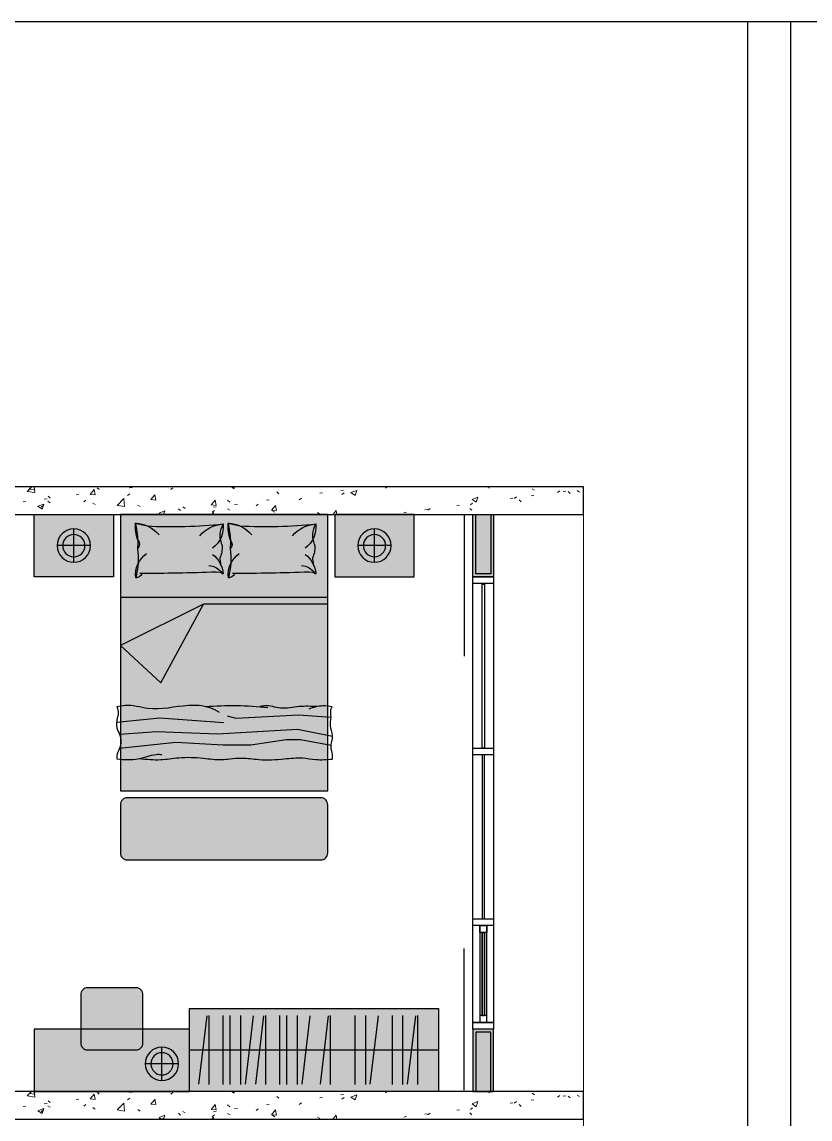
# Model space of a CAD drawing. Header units: millimetres. Extents: x 138979 to 257434, y 2210 to 57479.
# Drawn here: x 214909 to 220610, y 24517 to 32457 of the extents above; entities that cross this region are included whole.
import ezdxf

# ---------------------------------------------------------------- set-up
doc = ezdxf.new("R2010")
doc.units = ezdxf.units.MM
for name, color, linetype, lineweight in [('FLOOR', 6, 'Continuous', 9), ('WALL-FILL-4', 254, 'Continuous', 9), ('WALL-RETCUT-1', 1, 'Continuous', 25)]:
    doc.layers.add(name, color=color, linetype=linetype, lineweight=lineweight)
for name, color, linetype in [('GAR-DOOR', 4, 'Continuous'), ('GAR-FFE', 1, 'Continuous'), ('GAR-WINDOW', 4, 'Continuous')]:
    doc.layers.add(name, color=color, linetype=linetype)
doc.linetypes.add('BATTING', pattern='A,0.00254,-2.54,[134,ltypeshp.shx,S=2.54,R=0,X=-2.54,Y=0],-5.08,[134,ltypeshp.shx,S=2.54,R=180,X=2.54,Y=0],-2.54', length=10.16254)

# ---------------------------------------------------------------- blocks, each defined once
blk = doc.blocks.new('A$Cc546654d')
at = {"layer": 'GAR-FFE', "extrusion": (0.022773, -0.026324, 0.999394)}
for p, q in [((0.2, 947.1, 5.6), (292.3, 1219.1, 6.1)), ((292.3, 1219.1, 6.1), (599.9, 649.8, -15.9)), ((599.9, 649.8, -15.9), (0.2, 947.1, 5.6)), ((1500, 649.8, -36.4), (599.9, 649.8, -15.9))]:
    blk.add_line(p, q, dxfattribs=at)
at = {"layer": 'GAR-FFE', "ltscale": 100000, "extrusion": (0.022773, -0.026324, 0.999394)}
blk.add_line((1500, 599.8, -37.7), (0, 599.8, -3.6), dxfattribs=at)
at = {"layer": 'GAR-FFE', "elevation": -3.6}
blk.add_lwpolyline([(1500, 0), (0, 0), (0, 2000), (1500, 2000)], close=True, dxfattribs=at)
at = {"layer": 'GAR-FFE', "extrusion": (0.022773, -0.026324, 0.999394)}
for points, elevation in [([(200, -65.1, -0.040806), (606.4, -435.8, -0.040806)], -25.2), ([(706.9, -503.4, -0.040806), (1113.4, -874.1, -0.040806)], -10)]:
    blk.add_lwpolyline(points, format="xyb", dxfattribs=dict(at, elevation=elevation))
for centre, radius, start, end in [((516, 132.1, -25.2), 194.1, 133.23035, 192.54922), ((-65.8, 481.9, -25.2), 494.9, 310.41323, 335.09602), ((343.3, 232.9, -25.2), 56.9, 350.57914, 45.64947), ((210.4, 100.2, -25.2), 244.6, 40.77866, 45.10742), ((-10668.5, -12462.6, -25.2), 16831.9, 47.06818, 48.94633), ((800.2, -43.5, -25.2), 122.1, 232.64595, 285.49233), ((707.1, -24.5, -25.2), 194.1, 265.69142, 314.8022), ((843.8, -101.9, -25.2), 60.2, 217.75009, 270.02126), ((1023, -306.2, -10), 194.1, 133.23035, 192.54922), ((441.2, 43.6, -10), 494.9, 310.41323, 335.09602), ((850.3, -205.4, -10), 56.9, 350.57914, 45.64947), ((717.4, -338.1, -10), 244.6, 40.77866, 45.10742), ((-10161.6, -12900.9, -10), 16831.9, 47.06818, 48.94633), ((1307.1, -481.8, -10), 122.1, 232.64595, 285.49233), ((1214.1, -462.8, -10), 194.1, 265.69142, 314.8022), ((1350.8, -540.2, -10), 60.2, 217.75009, 270.02126), ((893.6, -351.7, -25.2), 183.1, 122.89028, 143.89704), ((1400.6, -790, -10), 183.1, 122.89028, 143.89704), ((-1596.6, 1566, -25.2), 2358.6, 320.23268, 321.72978), ((210.7, 101.5, -25.2), 44.6, 276.94898, 4.64673), ((473.5, -294.4, -25.2), 194.1, 313.23035, 12.54922), ((585.9, -192.2, -25.2), 167.9, 311.58357, 342.10336), ((-1089.7, 1127.7, -10), 2358.6, 320.23268, 321.72978), ((717.6, -336.8, -10), 44.6, 276.94898, 4.64673), ((980.4, -732.7, -10), 194.1, 313.23035, 12.54922), ((1092.9, -630.5, -10), 167.9, 311.58357, 342.10336), ((372, -208.3, -25.2), 308, 120.42614, 143.81548), ((-925.5, 1226.6, -25.2), 1634.1, 309.93114, 314.31048), ((778.6, -474.4, -25.2), 176.5, 117.42206, 167.34668), ((879, -646.6, -10), 308, 120.42614, 143.81548), ((-418.5, 788.3, -10), 1634.1, 309.93114, 314.31048), ((1285.6, -912.7, -10), 176.5, 117.42206, 167.34668), ((270.2, 169.2, -25.2), 244.6, 233.13323, 278.70142), ((30.5, -305.8, -25.2), 294.4, 54.85336, 71.60247), ((779.1, -262.5, -25.2), 244.6, 179.53922, 225.10742), ((777.1, -269.1, -10), 244.6, 233.13323, 278.70142), ((537.5, -744.1, -10), 294.4, 54.85336, 71.60247), ((1286, -700.8, -10), 244.6, 179.53922, 225.10742)]:
    blk.add_arc(centre, radius, start, end, dxfattribs=at)
blk = doc.blocks.new('throwblanket1')
at = {"layer": 'GAR-FFE'}
for points in [[(161100.5, 30992.7), (161070.6, 30711.5), (161103.1, 30292.8)], [(161194.2, 29583.5), (161147.9, 29812.5), (161179.1, 30334.3), (161162.8, 30731.8), (161180.8, 30972.4)], [(161270.2, 30974.4), (161230.6, 30607.2), (161246.9, 30298.3), (161246.9, 30117.7), (161213, 29886), (161213, 29792.1), (161249.3, 29593.1)], [(161069.1, 29593.6), (161053.9, 29805.8), (161075.6, 30213.3), (161060.4, 30269.6)]]:
    blk.add_lwpolyline(points, dxfattribs=at)
blk.add_arc((162998.9, 30239.4), 2008, 175.018, 186.68133, dxfattribs=at)
blk.add_open_spline([(160998.5, 30990.6), (160994.2, 30972.7), (160978.1, 30905.8), (161034.3, 30750), (160981.6, 30568.5), (160990.2, 30404.9), (161023.2, 30343.6), (161035.6, 30323.3)], degree=3, knots=[0, 0, 0, 0, 54.790213, 204.340685, 469.628493, 608.302531, 678.940872, 678.940872, 678.940872, 678.940872], dxfattribs=at)
for points in [[(160998.5, 30990.6), (161044.6, 30982.2), (161073.6, 30987.9), (161137.7, 30990.6), (161184.3, 30971.1), (161251.7, 30968.2), (161276.4, 30976.9), (161317.7, 30990.6), (161339.5, 30990.6)], [(161339.5, 30990.6), (161339.5, 30853.6), (161310.2, 30734.2), (161310.2, 30697)], [(161337, 30842.4), (161344.4, 30706.4), (161331.6, 30587.6), (161334.9, 30428.6), (161343.7, 30305.9), (161339.5, 30252.5), (161334.1, 30176), (161343.7, 30064.1), (161339.5, 29899.1), (161333.3, 29778.4), (161343.7, 29693.1), (161340.5, 29585.6)], [(160998.5, 29687.1), (160998.5, 29801.7), (161008.4, 29922.8), (160993.9, 30029.4), (160998.5, 30055.9)], [(160999.1, 29586.6), (160993.8, 29646.8), (161014.5, 29738.9)], [(161340.5, 29585.6), (161314, 29584.2), (161262.3, 29593.6), (161188, 29583.5), (161122.1, 29597.6), (161068.8, 29593.6), (161017.9, 29594.2), (160999.1, 29586.6)]]:
    blk.add_spline(points, degree=3, dxfattribs=at)
blk = doc.blocks.new('Queen Bed')
at = {"layer": 'GAR-FFE', "true_color": 0xffffff}
h = blk.add_hatch(color=7, dxfattribs=at)
h.dxf.hatch_style = 1
h.paths.add_polyline_path([(63016.8, -43607.3), (65016.8, -43607.3), (65016.8, -45107.3), (63016.8, -45107.3)])
at = {"layer": 'GAR-FFE'}
blk.add_lwpolyline([(65016.8, -45107.3), (65016.8, -43607.3), (63016.8, -43607.3), (63016.8, -45107.3)], close=True, dxfattribs=at)
at = {"layer": 'GAR-FFE', "xscale": -1.108729544521986, "yscale": 1.108729544521986, "zscale": 1.108729544521986}
blk.add_blockref('throwblanket1', (242130.3, -77942, 32.1), dxfattribs=at)
at = {"layer": 'GAR-FFE', "xscale": -1, "rotation": 90}
blk.add_blockref('A$Cc546654d', (65016.8, -43607.3, 3.6), dxfattribs=at)
blk = doc.blocks.new('floor lamp')
at = {"layer": 'GAR-FFE'}
for p, q in [((103182, -185307), (103182, -185628)), ((103021, -185467), (103343, -185467))]:
    blk.add_line(p, q, dxfattribs=at)
for radius in [161, 107]:
    blk.add_circle((103182, -185467), radius, dxfattribs=at)
blk = doc.blocks.new('TYPE D3')
h = blk.add_hatch(color=9)
h.dxf.hatch_style = 1
h.paths.add_polyline_path([(226960.7, 63044.5), (226960.7, 62614.5), (226850.7, 62614.5), (226850.7, 63044.5)], flags=17)
h.paths.add_polyline_path([(226980.7, 63044.5), (226980.7, 62594.5), (226830.7, 62594.5), (226830.7, 63044.5), (226850.7, 63044.5), (226850.7, 62614.5), (226960.7, 62614.5), (226960.7, 63044.5)])
h = blk.add_hatch(color=9)
h.dxf.hatch_style = 1
h.paths.add_polyline_path([(226960.7, 58869.5), (226960.7, 59299.5), (226850.7, 59299.5), (226850.7, 58869.5)], flags=17)
h.paths.add_polyline_path([(226980.7, 58869.5), (226980.7, 59319.5), (226830.7, 59319.5), (226830.7, 58869.5), (226850.7, 58869.5), (226850.7, 59299.5), (226960.7, 59299.5), (226960.7, 58869.5)])
at = {"layer": 'WALL-FILL-4'}
h = blk.add_hatch(dxfattribs=at)
h.set_pattern_fill('FP_118', color=256, angle=-490, style=0, pattern_type=2)
h.set_pattern_definition([(50, (223755.7, 63044.54), (437.242, -38.254), [45.72, -502.92]), (355, (223755.7, 63044.54), (-84.583, 458.537), [36.576, -402.336]), (100.451, (223792.14, 63041.35), (352.66, 420.28), [38.856, -427.416]), (46.184, (223755.7, 63166.46), (650.59, -100.9), [68.58, -754.38]), (96.636, (223809.9, 63158.05), (569.77, 593.83), [58.28, -641.12]), (351.184, (223755.7, 63166.46), (569.77, 593.82), [54.86, -603.5]), (21, (223816.66, 63135.98), (363.875, -245.437), [45.72, -502.92]), (326, (223816.66, 63136), (148.325, 442.05), [36.576, -402.336]), (71.451, (223847, 63115.53), (512.2, 196.61), [38.856, -427.416]), (37.5, (223755.7, 63044.54), (7.413, 202.932), [20.117, -377.342, 20.117, -792.175]), (37.5, (223755.7, 63044.54), (7.413, 202.932), [-417.576, -388.315, 20.117, -383.743]), (7.5, (223755.7, 63044.54), (160.367, 240.433), [20.117, -212.75, 20.117, -522.122]), (7.5, (223755.7, 63044.54), (160.367, 240.433), [-252.984, -368.198, 20.117, -133.807]), (327.5, (223619.76, 63044.54), (325.418, -13.749), [20.117, -132.283, 20.117, -1086.307]), (327.5, (223619.76, 63044.54), (325.418, -13.749), [-172.517, -455.371, 20.117, -610.819]), (317.5, (223558.8, 63044.54), (355.51, 61.024), [20.117, -178.003, 20.117, -743.712]), (317.5, (223558.8, 63044.54), (355.51, 61.024), [-218.237, -295.656, 20.117, -427.94])])
h.paths.add_polyline_path([(223330.7, 63244.5), (223330.7, 63044.5), (227630.7, 63044.5), (227630.7, 63244.5)])
h = blk.add_hatch(dxfattribs=at)
h.set_pattern_fill('FP_118', color=256, angle=-490, style=0, pattern_type=2)
h.set_pattern_definition([(50, (223755.7, 58669.54), (437.242, -38.254), [45.72, -502.92]), (355, (223755.7, 58669.54), (-84.583, 458.537), [36.576, -402.336]), (100.451, (223792.14, 58666.36), (352.66, 420.28), [38.856, -427.416]), (46.184, (223755.7, 58791.46), (650.59, -100.9), [68.58, -754.38]), (96.636, (223809.9, 58783.06), (569.77, 593.83), [58.28, -641.12]), (351.184, (223755.7, 58791.46), (569.77, 593.82), [54.86, -603.5]), (21, (223816.66, 58761), (363.875, -245.437), [45.72, -502.92]), (326, (223816.66, 58761), (148.325, 442.05), [36.576, -402.336]), (71.451, (223847, 58740.53), (512.2, 196.61), [38.856, -427.416]), (37.5, (223755.7, 58669.54), (7.413, 202.932), [20.117, -377.342, 20.117, -792.175]), (37.5, (223755.7, 58669.54), (7.413, 202.932), [-417.576, -388.315, 20.117, -383.743]), (7.5, (223755.7, 58669.54), (160.367, 240.433), [20.117, -212.75, 20.117, -522.122]), (7.5, (223755.7, 58669.54), (160.367, 240.433), [-252.984, -368.198, 20.117, -133.807]), (327.5, (223619.76, 58669.54), (325.418, -13.749), [20.117, -132.283, 20.117, -1086.307]), (327.5, (223619.76, 58669.54), (325.418, -13.749), [-172.517, -455.371, 20.117, -610.819]), (317.5, (223558.8, 58669.54), (355.51, 61.024), [20.117, -178.003, 20.117, -743.712]), (317.5, (223558.8, 58669.54), (355.51, 61.024), [-218.237, -295.656, 20.117, -427.94])])
h.paths.add_polyline_path([(221205.7, 58869.5), (221205.7, 58669.5), (227630.7, 58669.5), (227630.7, 58869.5)])
at = {"layer": 'FLOOR'}
blk.add_line((227630.7, 54744.5), (227630.7, 63044.5), dxfattribs=at)
at = {"layer": 'GAR-DOOR'}
blk.add_lwpolyline([(226980.7, 62594.5), (226980.7, 59369.5), (226830.7, 59369.5), (226830.7, 62594.5)], close=True, dxfattribs=at)
at = {"layer": 'GAR-WINDOW'}
for points in [[(226980.7, 62594.5), (226980.7, 62544.5), (226830.7, 62544.5), (226830.7, 62594.5)], [(226897.7, 61354.5), (226897.7, 62539.5), (226913.7, 62539.5), (226913.7, 61354.5)], [(226980.7, 61354.5), (226980.7, 61304.5), (226830.7, 61304.5), (226830.7, 61354.5)], [(226897.7, 61304.5), (226897.7, 60119.5), (226913.7, 60119.5), (226913.7, 61304.5)], [(226980.7, 60119.5), (226980.7, 60069.5), (226830.7, 60069.5), (226830.7, 60119.5)], [(226880.7, 59369.5), (226930.7, 59369.5), (226930.7, 60069.5), (226880.7, 60069.5)], [(226880.7, 60019.5), (226880.7, 60069.5), (226930.7, 60069.5), (226930.7, 60019.5)], [(226897.7, 60019.5), (226897.7, 59419.5), (226913.7, 59419.5), (226913.7, 60019.5)], [(226897.7, 59419.5), (226897.7, 60019.5), (226913.7, 60019.5), (226913.7, 59419.5)], [(226880.7, 59419.5), (226880.7, 59369.5), (226930.7, 59369.5), (226930.7, 59419.5)], [(226980.7, 59369.5), (226980.7, 59319.5), (226830.7, 59319.5), (226830.7, 59369.5)]]:
    blk.add_lwpolyline(points, close=True, dxfattribs=at)
at = {"layer": 'WALL-RETCUT-1'}
for points in [[(227630.7, 63044.5), (227630.7, 63244.5), (223330.7, 63244.5), (223330.7, 63044.5)], [(226980.7, 63044.5), (226980.7, 62594.5), (226830.7, 62594.5), (226830.7, 63044.5)], [(226960.7, 63044.5), (226960.7, 62614.5), (226850.7, 62614.5), (226850.7, 63044.5)], [(226980.7, 58869.5), (226980.7, 59319.5), (226830.7, 59319.5), (226830.7, 58869.5)], [(226960.7, 58869.5), (226960.7, 59299.5), (226850.7, 59299.5), (226850.7, 58869.5)], [(227630.7, 58669.5), (227630.7, 58869.5), (221205.7, 58869.5), (221205.7, 58669.5)]]:
    blk.add_lwpolyline(points, close=True, dxfattribs=at)

msp = doc.modelspace()

# ---------------------------------------------------------------- hatches: boundary and pattern name
at = {"layer": 'GAR-FFE', "true_color": 0xffffff}
h = msp.add_hatch(color=7, dxfattribs=at)
h.dxf.hatch_style = 1
h.paths.add_polyline_path([(214996.2, 28892.2), (215571.2, 28892.2), (215571.2, 28442.2), (214996.2, 28442.2)])
h = msp.add_hatch(color=7, dxfattribs=at)
h.dxf.hatch_style = 1
h.paths.add_polyline_path([(217746.2, 28892.2), (217171.2, 28892.2), (217171.2, 28442.2), (217746.2, 28442.2)])
h = msp.add_hatch(color=7, dxfattribs=at)
h.dxf.hatch_style = 1
h.paths.add_polyline_path([(217071.2, 26392.2, 0.414214), (217121.2, 26442.2), (217121.2, 26792.2, 0.414214), (217071.2, 26842.2), (215671.2, 26842.2, 0.414214), (215621.2, 26792.2), (215621.2, 26442.2, 0.414214), (215671.2, 26392.2)])
h = msp.add_hatch(color=7, dxfattribs=at)
h.dxf.hatch_style = 1
h.paths.add_polyline_path([(215733.7, 25467.2), (215383.7, 25467.2, 0.414214), (215333.7, 25417.2), (215333.7, 25067.2, 0.414214), (215383.7, 25017.2), (215733.7, 25017.2, 0.414214), (215783.7, 25067.2), (215783.7, 25417.2, 0.414214)])
h = msp.add_hatch(color=7, dxfattribs=at)
h.dxf.hatch_style = 1
h.paths.add_polyline_path([(216121.2, 25317.2), (216121.2, 24717.2), (217921.2, 24717.2), (217921.2, 25317.2)])
h = msp.add_hatch(color=7, dxfattribs=at)
h.dxf.hatch_style = 1
h.paths.add_polyline_path([(214996.2, 24717.2), (216121.2, 24717.2), (216121.2, 25167.2), (214996.2, 25167.2)])

# ---------------------------------------------------------------- linework, layer by layer
at = {"layer": 'Defpoints'}
for points in [[(205346.2, 17607.1), (220471.2, 17607.1), (220471.2, 32457.1), (205346.2, 32457.1)], [(220158.5, 17607.1), (237863.5, 17607.1), (237863.5, 32457.1), (220158.5, 32457.1)]]:
    msp.add_lwpolyline(points, close=True, dxfattribs=at)
at = {"layer": 'GAR-FFE', "extrusion": (-0.009547, -0.076096, 0.997055)}
for p, q in [((216189, 24769.7), (216248, 25264.7)), ((216525.2, 24769.7), (216584.2, 25264.8)), ((216599.8, 24769.7), (216658.7, 25264.7)), ((216936, 24769.7), (216994.9, 25264.8)), ((217068.1, 24769.7), (217127.1, 25264.7)), ((217428.9, 24769.7), (217487.9, 25264.7)), ((217698.6, 24769.7), (217757.5, 25264.8))]:
    msp.add_line(p, q, dxfattribs=at)
at = {"layer": 'GAR-FFE', "extrusion": (-0.000477816, -0.076691, 0.997055)}
for p, q in [((216262.6, 24768), (216262.6, 25266.5)), ((216363.9, 24767.9), (216363.9, 25266.5)), ((216415.1, 24768), (216415.1, 25266.5)), ((216491.9, 24768), (216491.9, 25266.5)), ((216673.4, 24768), (216673.4, 25266.5)), ((216774.6, 24767.9), (216774.6, 25266.5)), ((216825.9, 24768), (216825.9, 25266.5)), ((216902.7, 24768), (216902.7, 25266.5)), ((217141.8, 24768), (217141.8, 25266.5)), ((217318.8, 24767.9), (217318.8, 25266.5)), ((217395.7, 24767.9), (217395.7, 25266.5)), ((217588.5, 24768), (217588.5, 25266.5)), ((217665.3, 24768), (217665.3, 25266.5)), ((217772.2, 24768), (217772.2, 25266.5))]:
    msp.add_line(p, q, dxfattribs=at)
at = {"layer": 'GAR-FFE'}
msp.add_line((216121.2, 25017.2), (217921.2, 25017.2), dxfattribs=at)
for points in [[(215571.2, 28442.2), (214996.2, 28442.2), (214996.2, 28892.2), (215571.2, 28892.2)], [(217171.2, 28442.2), (217746.2, 28442.2), (217746.2, 28892.2), (217171.2, 28892.2)], [(216121.2, 24717.2), (216121.2, 25317.2), (217921.2, 25317.2), (217921.2, 24717.2)], [(216121.2, 25167.2), (214996.2, 25167.2), (214996.2, 24717.2), (216121.2, 24717.2)]]:
    msp.add_lwpolyline(points, close=True, dxfattribs=at)
at = {"layer": 'GAR-FFE', "linetype": 'BATTING', "ltscale": 5}
for points in [[(218108.7, 28892.2), (218108.7, 27866.3)], [(218108.7, 24726.5), (218108.7, 25752.4)]]:
    msp.add_lwpolyline(points, dxfattribs=at)
at = {"layer": 'GAR-FFE'}
for points in [[(215621.2, 26792.2), (215621.2, 26442.2, 0.414214), (215671.2, 26392.2), (217071.2, 26392.2, 0.414214), (217121.2, 26442.2), (217121.2, 26792.2, 0.414214), (217071.2, 26842.2), (215671.2, 26842.2, 0.414214)], [(215733.7, 25467.2), (215383.7, 25467.2, 0.414214), (215333.7, 25417.2), (215333.7, 25067.2, 0.414214), (215383.7, 25017.2), (215733.7, 25017.2, 0.414214), (215783.7, 25067.2), (215783.7, 25417.2, 0.414214)]]:
    msp.add_lwpolyline(points, format="xyb", close=True, dxfattribs=at)

# ---------------------------------------------------------------- block references
msp.add_blockref('TYPE D3', (-8659.5, -34152.3))
at = {"layer": 'GAR-FFE', "rotation": 89.99999999999999}
msp.add_blockref('Queen Bed', (172013.9, -36124.6), dxfattribs=at)
at = {"layer": 'GAR-FFE', "xscale": -0.75, "yscale": 0.75, "zscale": 0.75, "rotation": 270}
for p in [(354384.3, -48719.5), (356559.3, -48719.5), (355021.8, -52469.5)]:
    msp.add_blockref('floor lamp', p, dxfattribs=at)

doc.saveas('drawing.dxf')
